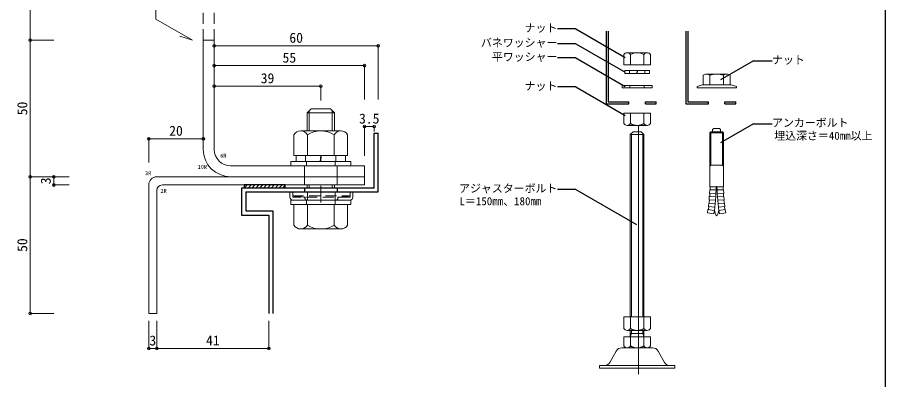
# Model space of a CAD drawing. Units: millimetres on the paper, enlarged 10 times, with parts at other scales. Extents: x -4488 to 3976, y -1640 to 1120.
# Drawn here: x 2386 to 3976, y -550 to 112 of the extents above; entities that cross this region are included whole.
import ezdxf
from ezdxf.enums import TextEntityAlignment as Align

# ---------------------------------------------------------------- set-up
doc = ezdxf.new("R2010")
doc.units = ezdxf.units.MM
doc.header["$LTSCALE"] = 10
doc.header["$PDMODE"] = 32
doc.header["$PDSIZE"] = 5
for name, pattern in [('CHAIN1', [8, 5, -1, 1, -1]), ('DASHED1', [1.8, 1.2, -0.6]), ('DASHED2', [3, 2, -1])]:
    doc.linetypes.add(name, pattern=pattern)
for name, color, linetype in [('0-F_図面枠', 7, 'Continuous'), ('E-1_SUS', 7, 'Continuous'), ('F-1_SUS', 7, 'Continuous'), ('F-A_金物名称', 3, 'Continuous')]:
    doc.layers.add(name, color=color, linetype=linetype)
for name, color, linetype, lineweight in [('E-0_FRP', 4, 'Continuous', 18), ('E-8_FRP寸法', 3, 'Continuous', 18), ('F-2_金物', 7, 'Continuous', 18)]:
    doc.layers.add(name, color=color, linetype=linetype, lineweight=lineweight)
doc.styles.add('ＭＳ ゴシック', font='')
doc.styles.get('ＭＳ ゴシック').set_extended_font_data('MS Gothic')

msp = doc.modelspace()

# ---------------------------------------------------------------- linework, layer by layer
at = {"layer": '0-F_図面枠'}
msp.add_line((3975.83, -1640.21), (3975.83, 1119.79), dxfattribs=at)
at = {"layer": 'E-0_FRP', "linetype": 'DASHED2'}
for p, q in [((2726.88, 70.77), (2726.88, 170.77)), ((2746.88, 70.77), (2746.88, 170.77)), ((2890.5, -206.73), (2890.5, -209.23)), ((2913, -219.23), (2913, -216.73)), ((2917.75, -221.73), (2917.75, -206.73)), ((2968.25, -221.73), (2968.25, -206.73)), ((2973, -216.73), (2995.5, -214.23)), ((2973, -219.23), (2973, -216.73)), ((2995.5, -209.23), (2995.5, -206.73))]:
    msp.add_line(p, q, dxfattribs=at)
at = {"layer": 'E-0_FRP'}
for p, q in [((2726.88, -129.23), (2726.88, 70.77)), ((2726.88, 70.77), (2746.88, 70.77)), ((2746.88, -129.23), (2746.88, 70.77)), ((2920.88, -58.23), (2920.88, -95.23)), ((2962.88, -95.23), (2962.88, -58.23)), ((2776.88, -159.23), (3021.88, -159.23)), ((2911.88, -194.23), (2911.88, -159.23)), ((2971.88, -194.23), (2971.88, -159.23)), ((3021.88, -194.23), (3021.88, -159.23)), ((2641.88, -179.23), (2776.88, -179.23)), ((2776.88, -179.23), (3021.88, -179.23)), ((2626.88, -194.23), (2626.88, -429.23)), ((2641.88, -204.23), (2641.88, -429.23)), ((2651.88, -194.23), (2911.88, -194.23)), ((2911.88, -194.23), (2962.88, -194.23)), ((2920.88, -194.23), (2920.88, -199.23)), ((2962.88, -199.23), (2962.88, -194.23)), ((2962.88, -194.23), (2971.88, -194.23)), ((2971.88, -194.23), (3021.88, -194.23)), ((2641.88, -429.23), (2626.88, -429.23))]:
    msp.add_line(p, q, dxfattribs=at)
at = {"layer": 'E-0_FRP', "color": 7}
for p, q in [((2924.38, -54.73), (2916.88, -62.23)), ((2916.88, -62.23), (2916.88, -95.23)), ((2916.88, -62.23), (2966.88, -62.23)), ((2959.38, -54.73), (2924.38, -54.73)), ((2966.88, -62.23), (2959.38, -54.73)), ((2966.88, -95.23), (2966.88, -62.23)), ((2978.69, -95.23), (2905.08, -95.23)), ((2892.81, -140.23), (2892.81, -102.31)), ((2917.34, -140.23), (2917.34, -102.31)), ((2966.42, -140.23), (2966.42, -102.31)), ((2990.96, -140.23), (2990.96, -102.31)), ((2990.96, -140.23), (2892.81, -140.23)), ((2896.63, -140.23), (2941.88, -140.23)), ((2896.63, -140.23), (2896.63, -151.23)), ((2940.68, -140.23), (2897.2, -140.23)), ((2914.13, -140.23), (2914.13, -151.23)), ((2941.88, -140.23), (2940.91, -151.23)), ((2942.85, -140.23), (2941.88, -151.23)), ((2942.85, -140.23), (2987.13, -140.23)), ((2989.2, -140.23), (2951.42, -140.23)), ((2969.63, -140.23), (2969.63, -151.23)), ((2987.13, -140.23), (2987.13, -151.23)), ((2886.88, -151.23), (2886.88, -159.23)), ((2886.88, -151.23), (2996.88, -151.23)), ((2896.63, -151.23), (2940.91, -151.23)), ((2934.98, -151.23), (2897.2, -151.23)), ((2915.63, -151.23), (2915.63, -159.23)), ((2941.88, -151.23), (2987.13, -151.23)), ((2968.13, -151.23), (2968.13, -159.23)), ((2996.88, -159.23), (2996.88, -151.23)), ((2996.88, -159.23), (2886.88, -159.23)), ((2916.88, -194.23), (2916.88, -199.23)), ((2966.88, -199.23), (2966.88, -194.23)), ((2885.5, -216.73), (2885.5, -206.73)), ((2885.5, -206.73), (3000.5, -206.73)), ((2886.88, -221.73), (2996.88, -221.73)), ((2886.88, -221.73), (2886.88, -229.73)), ((2995.5, -221.73), (2890.5, -221.73)), ((2915.63, -221.73), (2915.63, -229.73)), ((2968.13, -221.73), (2968.13, -229.73)), ((2996.88, -229.73), (2996.88, -221.73)), ((3000.5, -206.73), (3000.5, -216.73)), ((2996.88, -229.73), (2886.88, -229.73)), ((2892.81, -229.73), (2892.81, -267.64)), ((2990.96, -229.73), (2892.81, -229.73)), ((2917.34, -229.73), (2917.34, -267.64)), ((2966.42, -229.73), (2966.42, -267.64)), ((2990.96, -229.73), (2990.96, -267.64))]:
    msp.add_line(p, q, dxfattribs=at)
at = {"layer": 'E-0_FRP', "color": 2, "linetype": 'CHAIN1'}
msp.add_line((2941.88, -226.04), (2941.88, -195.85), dxfattribs=at)
at = {"layer": 'E-0_FRP', "color": 7, "linetype": 'DASHED2'}
for p, q in [((2890.5, -209.23), (2890.5, -216.73)), ((2995.5, -216.73), (2890.5, -216.73)), ((2913, -221.73), (2913, -219.23)), ((2973, -221.73), (2973, -219.23)), ((2995.5, -216.73), (2995.5, -209.23))]:
    msp.add_line(p, q, dxfattribs=at)
at = {"layer": 'E-0_FRP', "linetype": 'DASHED2'}
msp.add_lwpolyline([(2913, -216.73), (2890.5, -214.23), (2995.5, -214.23)], dxfattribs=at)
at = {"layer": 'E-0_FRP', "color": 7}
msp.add_lwpolyline([(2905.08, -274.73), (2978.69, -274.73), (2905.08, -274.73)], dxfattribs=at)
for centre, radius, start, end in [((2905.08, -109.39), 14.17, 29.99985, 149.99985), ((2941.88, -141.27), 46.04, 57.79585, 122.2043), ((2978.69, -109.39), 14.17, 29.99985, 149.99985), ((2890.5, -216.73), 5, 180, 270), ((2995.5, -216.73), 5, 270, 0), ((2905.08, -260.56), 14.17, 210.00015, 330.00015), ((2941.88, -228.69), 46.04, 237.7957, 302.20415), ((2978.69, -260.56), 14.17, 210.00015, 330.00015)]:
    msp.add_arc(centre, radius, start, end, dxfattribs=at)
at = {"layer": 'E-0_FRP'}
for centre, radius, start, end in [((2776.88, -129.23), 50, 180, 270), ((2776.88, -129.23), 30, 180, 270), ((2641.88, -194.23), 15, 90, 180), ((2651.88, -204.23), 10, 90, 180)]:
    msp.add_arc(centre, radius, start, end, dxfattribs=at)
at = {"layer": 'E-0_FRP', "color": 7, "linetype": 'DASHED2'}
for centre, start, end in [((2888, -209.23), 0, 90), ((2910.5, -219.23), 0, 90), ((2975.5, -219.23), 90, 180), ((2998, -209.23), 90, 180)]:
    msp.add_arc(centre, 2.5, start, end, dxfattribs=at)
at = {"layer": 'E-0_FRP', "linetype": 'DASHED2'}
for centre, start, end in [((2915.5, -219.23), 180, 270), ((2970.5, -219.23), 270, 0)]:
    msp.add_arc(centre, 2.5, start, end, dxfattribs=at)
at = {"layer": 'E-1_SUS'}
for p, q in [((3039.38, -99.23), (3046.88, -99.23)), ((3039.38, -199.23), (3039.38, -99.23)), ((3046.88, -206.73), (3046.88, -99.23)), ((2796.88, -199.23), (3039.38, -199.23)), ((2796.88, -199.23), (2796.88, -249.23)), ((2911.88, -199.23), (2911.88, -206.73)), ((2971.88, -199.23), (2971.88, -206.73)), ((2804.38, -206.73), (2804.38, -241.73)), ((2804.38, -206.73), (2911.88, -206.73)), ((2911.88, -206.73), (2971.88, -206.73)), ((2971.88, -206.73), (3046.88, -206.73)), ((2796.88, -249.23), (2846.88, -249.23)), ((2804.38, -241.73), (2854.38, -241.73)), ((2846.88, -249.23), (2846.88, -429.23)), ((2854.38, -241.73), (2854.38, -429.23))]:
    msp.add_line(p, q, dxfattribs=at)
at = {"layer": 'E-1_SUS', "color": 4}
for p, q in [((2801.88, -194.23), (2801.88, -199.23)), ((2801.88, -194.23), (2801.88, -199.23)), ((2876.88, -194.23), (2801.88, -194.23)), ((2801.88, -199.23), (2876.88, -199.23)), ((2801.88, -199.23), (2876.88, -199.23)), ((2876.88, -199.23), (2876.88, -194.23)), ((2876.88, -199.23), (2876.88, -194.23))]:
    msp.add_line(p, q, dxfattribs=at)
at = {"layer": 'E-1_SUS', "color": 4, "linetype": 'DASHED1'}
for p, q in [((2802.28, -199.23), (2807.28, -194.23)), ((2809.35, -199.23), (2814.35, -194.23)), ((2816.42, -199.23), (2821.42, -194.23)), ((2823.5, -199.23), (2828.5, -194.23)), ((2830.57, -199.23), (2835.57, -194.23)), ((2837.64, -199.23), (2842.64, -194.23)), ((2844.71, -199.23), (2849.71, -194.23)), ((2851.78, -199.23), (2856.78, -194.23)), ((2858.85, -199.23), (2863.85, -194.23)), ((2865.92, -199.23), (2870.92, -194.23)), ((2872.99, -199.23), (2876.88, -195.34))]:
    msp.add_line(p, q, dxfattribs=at)
at = {"layer": 'E-8_FRP寸法', "color": 4}
for p, q in [((2410.08, 316.7), (2410.08, 70.77)), ((2410.08, 70.77), (2410.08, -179.23)), ((2746.88, 60.48), (3046.88, 60.48)), ((2746.88, 24.09), (3021.88, 24.09)), ((2746.88, -13.61), (2941.88, -13.61)), ((3021.88, -87.35), (3039.38, -87.35)), ((2626.88, -109.7), (2726.88, -109.7)), ((2410.08, -179.23), (2410.08, -429.23)), ((2453.09, -179.23), (2453.09, -194.23)), ((2626.88, -493.38), (2641.88, -493.38)), ((2641.88, -493.38), (2846.88, -493.38))]:
    msp.add_line(p, q, dxfattribs=at)
at = {"layer": 'E-8_FRP寸法', "color": 2}
for p, q in [((2640.17, 278.18), (2640.17, 109.29)), ((2706.88, 70.77), (2640.17, 109.29)), ((2706.88, 70.77), (2683.87, 78.03))]:
    msp.add_line(p, q, dxfattribs=at)
at = {"layer": 'E-8_FRP寸法'}
for p, q in [((2410.08, 70.77), (2453.09, 70.77)), ((2746.88, 60.48), (2746.88, -37.65)), ((3046.88, 60.48), (3046.88, -37.65)), ((2746.88, 24.09), (2746.88, -37.65)), ((3021.88, 24.09), (3021.88, -37.65)), ((2746.88, -13.61), (2746.88, -39.6)), ((2941.88, -13.61), (2941.88, -39.6)), ((3021.88, -87.35), (3021.88, -140.83)), ((3039.38, -87.35), (3039.38, -96.7)), ((2626.88, -109.7), (2626.88, -152.85)), ((2410.08, -179.23), (2453.09, -179.23)), ((2410.08, -179.23), (2453.09, -179.23)), ((2453.09, -179.23), (2481.19, -179.23)), ((2453.09, -194.23), (2481.19, -194.23)), ((2410.08, -429.23), (2453.09, -429.23)), ((2626.88, -493.38), (2626.88, -442.81)), ((2641.88, -493.38), (2641.88, -442.81)), ((2846.88, -493.38), (2846.88, -442.81))]:
    msp.add_line(p, q, dxfattribs=at)
at = {"layer": 'E-8_FRP寸法', "color": 6}
for p in [(2410.08, 70.77), (2746.88, 60.48), (3046.88, 60.48), (2746.88, 24.09), (3021.88, 24.09), (2746.88, -13.61), (2941.88, -13.61), (3021.88, -87.35), (3039.38, -87.35), (2626.88, -109.7), (2726.88, -109.7), (2410.08, -179.23), (2453.09, -179.23), (2453.09, -194.23), (2410.08, -429.23), (2626.88, -493.38), (2641.88, -493.38), (2846.88, -493.38)]:
    msp.add_point(p, dxfattribs=at)
at = {"layer": 'F-1_SUS'}
for p, q in [((3464.47, 87.38), (3464.47, -45.92)), ((3468.22, 87.38), (3468.22, -42.17)), ((3609.98, 87.38), (3609.98, -45.92)), ((3613.73, 87.38), (3613.73, -42.17)), ((3468.22, -42.17), (3505.97, -42.17)), ((3613.73, -42.17), (3651.48, -42.17)), ((3681.48, -45.92), (3681.48, -42.17)), ((3681.48, -42.17), (3701.48, -42.17)), ((3681.48, -45.92), (3701.48, -45.92)), ((3701.48, -45.92), (3701.48, -42.17))]:
    msp.add_line(p, q, dxfattribs=at)
for points in [[(3464.47, -45.92), (3505.97, -45.92), (3505.97, -42.17)], [(3535.97, -45.92), (3535.97, -42.17), (3555.97, -42.17)], [(3535.97, -45.92), (3555.97, -45.92), (3555.97, -42.17)], [(3609.98, -45.92), (3651.48, -45.92), (3651.48, -42.17)]]:
    msp.add_lwpolyline(points, dxfattribs=at)
at = {"layer": 'F-2_金物'}
for p, q in [((3539.38, 47.8), (3502.57, 47.8)), ((3496.44, 25.3), (3496.44, 44.26)), ((3508.7, 25.3), (3508.7, 44.26)), ((3533.24, 25.3), (3533.24, 44.26)), ((3545.51, 25.3), (3545.51, 44.26)), ((3545.51, 25.3), (3496.44, 25.3)), ((3520.37, 25.3), (3498.63, 25.3)), ((3544.63, 25.3), (3525.74, 25.3)), ((3498.35, 14.94), (3498.35, 9.44)), ((3498.35, 14.94), (3520.97, 14.94)), ((3498.35, 9.44), (3520.49, 9.44)), ((3517.52, 9.44), (3498.63, 9.44)), ((3507.1, 14.94), (3507.1, 9.44)), ((3520.97, 14.94), (3520.49, 9.44)), ((3521.46, 14.94), (3520.97, 9.44)), ((3520.97, 9.44), (3543.6, 9.44)), ((3521.46, 14.94), (3543.6, 14.94)), ((3534.85, 14.94), (3534.85, 9.44)), ((3543.6, 14.94), (3543.6, 9.44)), ((3641.94, 6.47), (3645.85, 8.73)), ((3641.94, 6.47), (3641.94, -11.27)), ((3645.85, 8.73), (3687.1, 8.73)), ((3654.21, 6.47), (3654.21, -11.27)), ((3678.75, 6.47), (3678.75, -11.27)), ((3691.02, 6.47), (3687.1, 8.73)), ((3691.02, 6.47), (3691.02, -11.27)), ((3493.47, -12.27), (3548.47, -12.27)), ((3493.47, -12.27), (3493.47, -16.27)), ((3507.85, -12.27), (3507.85, -16.27)), ((3534.1, -12.27), (3534.1, -16.27)), ((3548.47, -16.27), (3548.47, -12.27)), ((3640.54, -11.27), (3693.04, -11.27)), ((3640.54, -11.27), (3693.04, -11.27)), ((3640.54, -11.27), (3693.04, -11.27)), ((3548.47, -16.27), (3493.47, -16.27)), ((3640.54, -16.27), (3630.88, -16.27)), ((3640.54, -16.27), (3693.04, -16.27)), ((3693.04, -16.27), (3702.69, -16.27)), ((3496.44, -62.82), (3496.44, -81.78)), ((3545.51, -62.82), (3496.44, -62.82)), ((3508.7, -62.82), (3508.7, -81.78)), ((3533.24, -62.82), (3533.24, -81.78)), ((3545.51, -62.82), (3545.51, -81.78)), ((3539.38, -85.32), (3502.57, -85.32)), ((3659.19, -92.99), (3661.27, -90.91)), ((3659.19, -97.16), (3659.19, -92.99)), ((3671.69, -90.91), (3661.27, -90.91)), ((3673.77, -92.99), (3671.69, -90.91)), ((3673.77, -97.16), (3673.77, -92.99)), ((3508.47, -102.16), (3508.47, -435.36)), ((3533.47, -102.16), (3508.47, -102.16)), ((3528.47, -97.16), (3533.47, -102.16)), ((3533.47, -435.36), (3533.47, -102.16)), ((3653.98, -98.85), (3655.67, -97.16)), ((3678.98, -98.85), (3653.98, -98.85)), ((3653.98, -197.91), (3653.98, -98.85)), ((3655.67, -139.66), (3655.67, -97.16)), ((3677.29, -97.16), (3655.67, -97.16)), ((3677.29, -139.66), (3677.29, -97.16)), ((3677.29, -97.16), (3678.98, -98.85)), ((3678.98, -197.91), (3678.98, -98.85)), ((3677.29, -157.97), (3677.29, -139.66)), ((3653.98, -159.66), (3655.67, -157.97)), ((3677.29, -157.97), (3678.98, -159.66)), ((3654.56, -202.18), (3653.78, -202.89)), ((3653.98, -197.91), (3665.83, -197.91)), ((3654.7, -198.66), (3654.01, -197.91)), ((3654.56, -202.18), (3654.7, -198.66)), ((3665.61, -203.43), (3665.85, -197.16)), ((3667.1, -197.16), (3665.85, -197.16)), ((3667.35, -203.43), (3667.1, -197.16)), ((3678.98, -197.91), (3667.13, -197.91)), ((3667.35, -203.43), (3679.18, -202.89)), ((3667.67, -209.7), (3667.35, -203.43)), ((3678.26, -198.66), (3678.95, -197.91)), ((3678.4, -202.18), (3678.26, -198.66)), ((3678.4, -202.18), (3679.17, -202.89)), ((3679.18, -202.89), (3679.5, -209)), ((3653.06, -215.1), (3652.56, -221.19)), ((3664.36, -222.22), (3652.56, -221.19)), ((3653.24, -222), (3652.57, -221.19)), ((3652.81, -226.6), (3653.24, -222)), ((3653.85, -214.4), (3653.06, -215.1)), ((3664.87, -215.96), (3653.06, -215.1)), ((3665.28, -209.7), (3653.46, -209)), ((3654.16, -209.79), (3653.47, -209)), ((3653.85, -214.4), (3654.16, -209.79)), ((3667.67, -209.7), (3679.5, -209)), ((3668.09, -215.96), (3667.67, -209.7)), ((3668.09, -215.96), (3679.9, -215.1)), ((3668.59, -222.22), (3668.09, -215.96)), ((3668.59, -222.22), (3680.39, -221.19)), ((3669.18, -228.47), (3668.59, -222.22)), ((3678.8, -209.79), (3679.49, -209)), ((3679.1, -214.4), (3678.8, -209.79)), ((3679.1, -214.4), (3679.9, -215.1)), ((3679.72, -222), (3680.39, -221.19)), ((3680.15, -226.6), (3679.72, -222)), ((3679.9, -215.1), (3680.39, -221.19)), ((3651.99, -227.27), (3651.33, -233.35)), ((3651.98, -234.18), (3651.33, -233.35)), ((3663.1, -234.71), (3651.33, -233.35)), ((3651.42, -238.77), (3651.98, -234.18)), ((3652.81, -226.6), (3651.99, -227.27)), ((3663.77, -228.47), (3651.99, -227.27)), ((3669.18, -228.47), (3680.97, -227.27)), ((3669.86, -234.71), (3669.18, -228.47)), ((3669.86, -234.71), (3681.63, -233.35)), ((3670.63, -240.94), (3669.86, -234.71)), ((3680.15, -226.6), (3680.96, -227.27)), ((3680.97, -227.27), (3681.63, -233.35)), ((3680.97, -234.18), (3681.62, -233.35)), ((3681.54, -238.77), (3680.97, -234.18)), ((3650.58, -239.41), (3649.76, -245.47)), ((3661.48, -247.16), (3649.76, -245.47)), ((3651.42, -238.77), (3650.59, -239.42)), ((3670.63, -240.94), (3682.37, -239.41)), ((3671.48, -247.16), (3670.63, -240.94)), ((3671.48, -247.16), (3683.2, -245.47)), ((3681.54, -238.77), (3682.37, -239.42)), ((3682.37, -239.41), (3683.2, -245.47)), ((3545.51, -435.36), (3496.44, -435.36)), ((3496.44, -435.36), (3496.44, -456.82)), ((3508.7, -435.36), (3508.7, -456.82)), ((3533.24, -435.36), (3533.24, -456.82)), ((3545.51, -435.36), (3545.51, -456.82)), ((3539.38, -460.36), (3502.57, -460.36)), ((3508.45, -460.36), (3508.45, -472.16)), ((3533.47, -460.36), (3533.47, -472.16)), ((3545.51, -472.16), (3496.44, -472.16)), ((3496.44, -472.16), (3496.44, -488.62)), ((3508.45, -466.09), (3533.47, -466.09)), ((3508.7, -472.16), (3508.7, -488.62)), ((3533.24, -472.16), (3533.24, -488.62)), ((3545.51, -472.16), (3545.51, -488.62)), ((3492.9, -492.16), (3549.04, -492.16)), ((3539.38, -492.16), (3502.57, -492.16)), ((3470.89, -518.78), (3482.3, -498.03)), ((3559.64, -498.03), (3571.05, -518.78)), ((3452.22, -524.66), (3589.72, -524.66)), ((3452.22, -529.66), (3452.22, -524.66)), ((3589.72, -529.66), (3452.22, -529.66)), ((3589.72, -524.66), (3589.72, -529.66))]:
    msp.add_line(p, q, dxfattribs=at)
at = {"layer": 'F-2_金物', "color": 4}
for p, q in [((3523.74, -86.15), (3523.74, -540.12)), ((3523.74, -86.15), (3523.74, -540.12)), ((3510.82, -99.81), (3510.82, -435.36)), ((3531.12, -435.36), (3531.12, -99.81)), ((3510.82, -460.36), (3510.82, -466.09)), ((3510.82, -466.09), (3508.45, -472.16))]:
    msp.add_line(p, q, dxfattribs=at)
at = {"layer": 'F-2_金物'}
for points in [[(3640.54, -11.27), (3630.88, -13.77), (3630.88, -16.27)], [(3693.04, -11.27), (3702.69, -13.77), (3702.69, -16.27)], [(3508.47, -102.16), (3513.47, -97.16), (3528.47, -97.16)], [(3677.29, -157.97), (3655.67, -157.97), (3655.67, -139.66)], [(3665.61, -203.43), (3653.78, -202.89), (3653.46, -209)], [(3663.77, -228.47), (3664.36, -222.22), (3664.87, -215.96), (3665.28, -209.7), (3665.61, -203.43)], [(3662.33, -240.94), (3663.1, -234.71), (3663.77, -228.47)], [(3661.48, -247.16), (3662.33, -240.94), (3650.58, -239.41)]]:
    msp.add_lwpolyline(points, dxfattribs=at)
at = {"layer": 'F-2_金物', "color": 4}
msp.add_lwpolyline([(3531.12, -460.36), (3531.12, -466.09), (3533.47, -472.16)], dxfattribs=at)
at = {"layer": 'F-2_金物'}
for centre, radius, start, end in [((3502.57, 40.72), 7.08, 29.99985, 149.99985), ((3520.97, 24.78), 23.02, 57.79585, 122.2043), ((3539.38, 40.72), 7.08, 29.99985, 149.99985), ((3648.08, -2.23), 10.64, 54.793, 125.207), ((3666.48, -31.23), 39.64, 71.971, 108.029), ((3684.88, -2.23), 10.64, 54.793, 125.207), ((3502.57, -78.23), 7.08, 210.00015, 330.00015), ((3520.97, -62.3), 23.02, 237.7957, 302.20415), ((3539.38, -78.23), 7.08, 210.00015, 330.00015), ((3695.32, -235.35), 33.26, 188.441, 205.72), ((3666.48, -249.24), 1.25, 205.72, 334.28), ((3637.64, -235.35), 33.26, 334.28, 351.559), ((3502.57, -453.28), 7.08, 210.00015, 330.00015), ((3520.97, -437.34), 23.02, 237.7957, 302.20415), ((3539.38, -453.28), 7.08, 210.00015, 330.00015), ((3492.9, -504.66), 12.5, 90, 147.99462), ((3502.57, -485.08), 7.08, 210.00015, 330.00015), ((3520.97, -469.14), 23.02, 237.7957, 302.20415), ((3539.38, -485.08), 7.08, 210.00015, 330.00015), ((3549.04, -504.66), 12.5, 32.00538, 90), ((3460.29, -512.16), 12.5, 270, 327.99462), ((3581.65, -512.16), 12.5, 212.00538, 270)]:
    msp.add_arc(centre, radius, start, end, dxfattribs=at)
at = {"layer": 'F-A_金物名称'}
for p, q in [((3408.83, 91.34), (3375.01, 91.34)), ((3408.83, 91.34), (3499.34, 39.08)), ((3408.83, 64.28), (3375.01, 64.28)), ((3408.83, 64.28), (3499.34, 12.02)), ((3408.83, 38.33), (3375.01, 38.33)), ((3408.83, 38.33), (3499.34, -13.92)), ((3734.1, 32.92), (3673.73, -1.93)), ((3734.1, 32.92), (3767.92, 32.92)), ((3408.83, -14.97), (3375.01, -14.97)), ((3408.83, -14.97), (3499.34, -67.22)), ((3734.1, -82.08), (3673.73, -116.94)), ((3734.1, -82.08), (3767.92, -82.08)), ((3408.83, -202.25), (3375.01, -202.25)), ((3408.83, -202.25), (3519.71, -266.26))]:
    msp.add_line(p, q, dxfattribs=at)

# ---------------------------------------------------------------- texts
at = {"layer": 'E-8_FRP寸法', "style": 'ＭＳ ゴシック'}
for s, p in [('60', (2884.38, 60.48)), ('55', (2871.88, 24.09)), ('39', (2831.88, -13.61)), ('3.5', (3011.88, -87.35)), ('20', (2664.38, -109.7)), ('3', (2628.13, -493.38)), ('41', (2731.88, -493.38))]:
    msp.add_text(s, height=18.33, dxfattribs=at).set_placement(p, align=Align.BOTTOM_LEFT)
for s, p in [('50', (2410.08, -66.73)), ('3', (2453.09, -192.98)), ('50', (2410.08, -316.73))]:
    msp.add_text(s, height=18.33, rotation=90, dxfattribs=at).set_placement(p, align=Align.BOTTOM_LEFT)
at = {"layer": 'E-8_FRP寸法', "color": 6, "style": 'ＭＳ ゴシック'}
for s, p in [('6R', (2757.81, -146.58)), ('10R', (2716.37, -166.98)), ('3R', (2620, -178.6)), ('2R', (2648.41, -210.93))]:
    msp.add_text(s, height=7.331, dxfattribs=at).set_placement(p, align=Align.BOTTOM_LEFT)
at = {"layer": 'F-A_金物名称', "color": 7, "style": 'ＭＳ ゴシック'}
for s, p in [('ナット', (3315.01, 81.34)), ('バネワッシャー', (3235.01, 54.28)), ('平ワッシャー', (3255.01, 28.33)), ('ナット', (3767.92, 22.92)), ('ナット', (3315.01, -24.97)), ('アンカーボルト', (3767.92, -92.08)), ('埋込深さ＝40㎜以上', (3771.92, -115.9)), ('アジャスターボルト', (3195.01, -212.25)), ('L＝150㎜、180㎜', (3195.86, -235.67))]:
    msp.add_text(s, height=14.66, dxfattribs=at).set_placement(p, align=Align.BOTTOM_LEFT)

doc.saveas('drawing.dxf')
